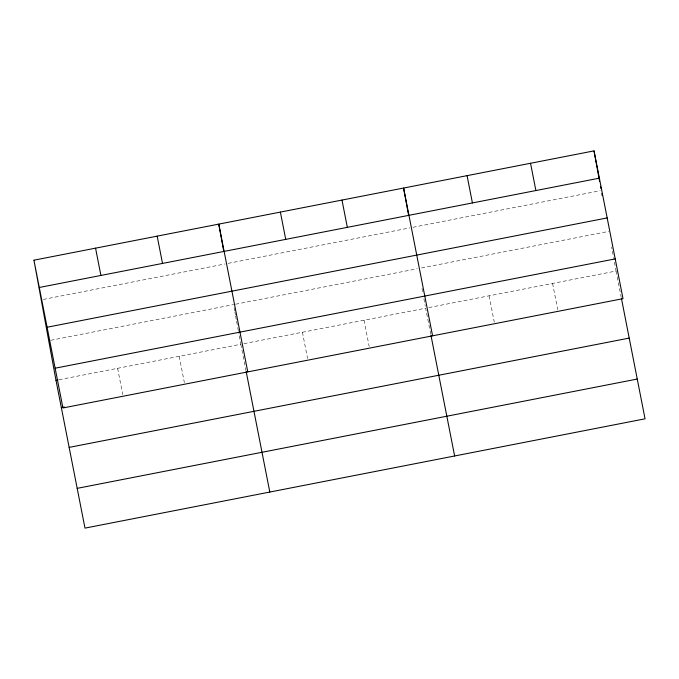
<?xml version="1.0" encoding="UTF-8"?>
<svg xmlns="http://www.w3.org/2000/svg" width="679" height="679" viewBox="0 0 679 679"><rect width="100%" height="100%" fill="white"/><g stroke="black" fill="none" stroke-linecap="round" stroke-linejoin="round"><path stroke-width="0.51" stroke-dasharray="3.4 2.55" d="M43.278 299.431L225.021 263.961M228.102 263.359L409.836 227.898M412.951 227.287L600.244 190.731M50.772 340.289L233.542 304.616M235.596 304.217L417.33 268.748M421.481 267.933L608.783 231.386M59.073 379.739L240.816 344.27L238.516 331.751M243.897 343.667L425.631 308.198L430.792 334.475M428.755 307.587L616.057 271.031L613.757 258.512M616.057 271.031L621.209 297.309M552.579 283.423L557.739 309.7M489.109 295.815L494.261 322.084M364.029 320.225L369.181 346.494M302.418 332.243L307.579 358.52M240.816 344.27L245.968 370.547M179.205 356.288L184.365 382.566M117.603 368.315L122.755 394.592M611.652 247.037L612.034 249.125M612.416 251.213L613.57 257.468M421.998 288.371L422.762 292.547M423.908 298.811L425.249 306.11M234.111 307.748L234.688 310.88M234.883 311.924L235.452 315.048M235.647 316.091L236.411 320.267M236.606 321.311L237.557 326.531M237.752 327.575L238.329 330.707"/><path stroke-width="1.02" d="M33.95 260.184L594.015 150.882L623.008 298.658L62.943 407.969L33.95 260.184L55.992 380.342L84.985 528.118L645.05 418.816L621.412 298.319M39.306 287.472L599.362 178.161M47.106 327.236L607.17 217.925M55.143 368.205L615.208 258.894M55.992 380.342L58.046 379.934M61.348 407.621L64.429 407.027M69.148 447.385L629.212 338.083M77.185 488.354L637.25 379.052M530.537 163.266L535.892 190.553M467.067 175.657L472.414 202.936M432.582 335.825L403.589 188.041L408.571 215.175M430.987 335.485L454.633 455.982M341.987 200.067L347.334 227.355M280.376 212.086L285.732 239.373M247.767 371.897L218.774 224.112L223.747 251.238M246.171 371.557L269.809 492.054M157.163 236.139L162.519 263.418M95.561 248.158L100.908 275.445M594.015 150.882L599.565 181.14M600.525 186.36L600.907 188.439M601.849 193.591L602.222 195.637"/></g></svg>
